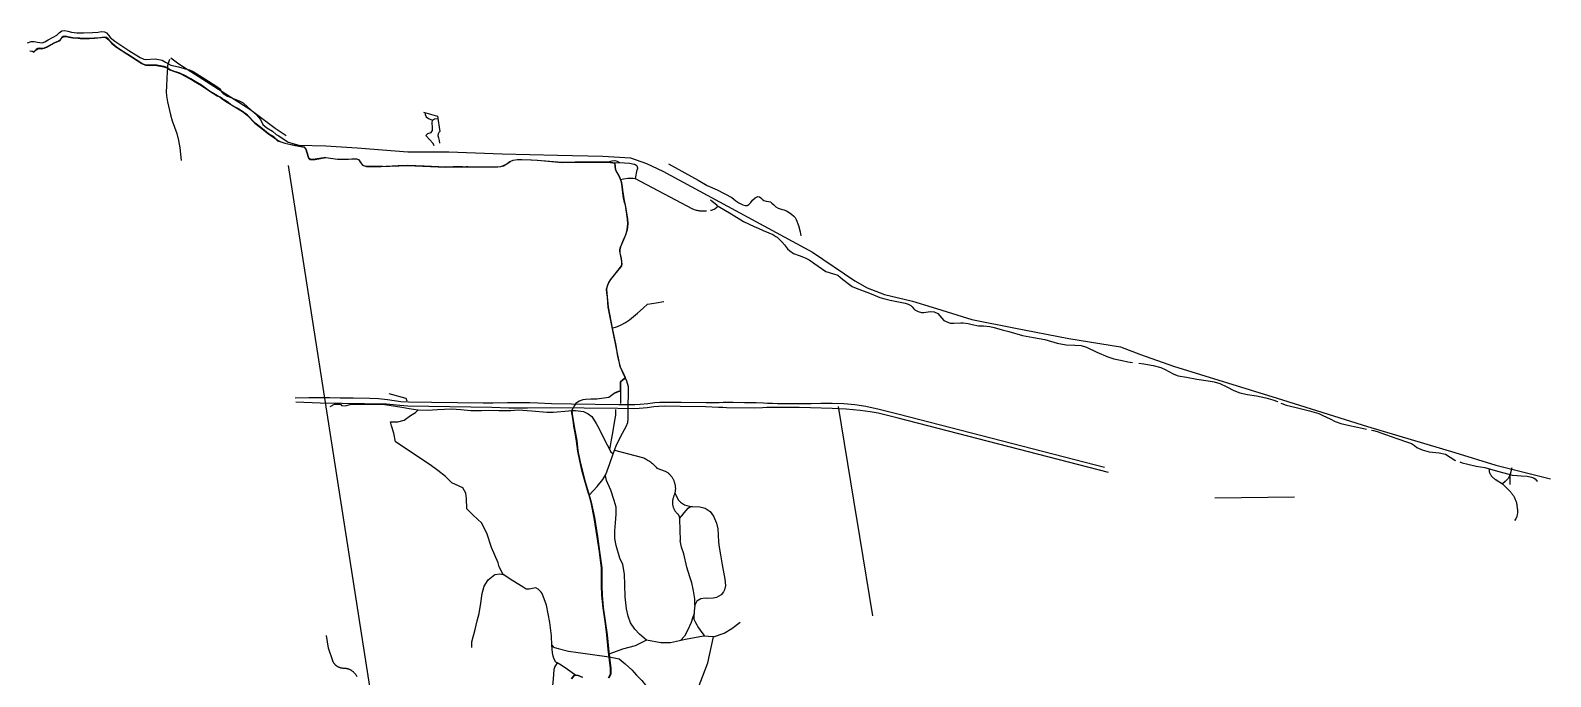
# Model space of a CAD drawing. Header units: inches. Extents: x 327545 to 344127, y 4677187 to 4689491.
# Drawn here: x 340289 to 343883, y 4687964 to 4689491 of the extents above; entities that cross this region are included whole.
import ezdxf

# ---------------------------------------------------------------- set-up
doc = ezdxf.new("R2010")
doc.units = ezdxf.units.IN
doc.header["$MEASUREMENT"] = 0
doc.layers.add('Trails', color=7, linetype='Continuous')

msp = doc.modelspace()

# ---------------------------------------------------------------- linework, layer by layer
at = {"layer": 'Trails'}
for p, q in [((340613.0739, 4689402.0197), (340612.5156, 4689394.4343)), ((340906.1565, 4689221.0641), (340918.5069, 4689218.8847)), ((340898.4853, 4689171.9693), (341094.6045, 4687915.6479)), ((341655.6129, 4689180.2391), (341670.9074, 4689177.7295)), ((341670.9074, 4689177.7295), (341681.7009, 4689179.1279)), ((341681.7009, 4689179.1279), (341705.2704, 4689177.1414)), ((342198.9217, 4688602.4713), (342235.246, 4688381.0099)), ((343786.0487, 4688439.4024), (343786.3611, 4688432.2116)), ((342235.246, 4688381.0099), (342249.3779, 4688294.8509)), ((343088.8823, 4688386.1607), (343277.7125, 4688388.6452)), ((342249.3779, 4688294.8509), (342280.0738, 4688107.7042)), ((341398.7244, 4688207.1522), (341406.9212, 4688205.3117))]:
    msp.add_line(p, q, dxfattribs=at)
for points in [[(340282.8665, 4689462.0743), (340291.3683, 4689465.1248), (340297.9081, 4689464.689), (340305.9739, 4689462.9458), (340311.6417, 4689462.2922), (340317.5276, 4689462.0743), (340323.4134, 4689464.2532), (340331.6972, 4689468.3932), (340343.0329, 4689475.1479), (340351.7526, 4689479.9416), (340357.4205, 4689485.389), (340363.7424, 4689489.7469), (340371.1541, 4689491.0542), (340377.912, 4689489.529), (340386.1957, 4689487.1321), (340398.8394, 4689485.6069), (340415.1889, 4689485.389), (340436.5524, 4689486.0427), (340449.85, 4689486.6964), (340456.6078, 4689488.2216), (340464.2376, 4689487.5679), (340469.2515, 4689485.1711), (340474.7013, 4689479.07), (340477.8935, 4689474.5241), (340489.1383, 4689465.7821), (340505.3808, 4689454.5424), (340522.0399, 4689443.719), (340548.6943, 4689426.6513), (340557.8567, 4689423.321), (340561.605, 4689422.4884), (340584.0947, 4689423.7373), (340601.1702, 4689420.8233), (340609.0832, 4689416.2441), (340621.5775, 4689409.1673), (340639.0694, 4689404.5882), (340652.8131, 4689400.8416), (340665.7238, 4689397.9276), (340674.4698, 4689393.7647), (340689.4629, 4689384.1902), (340710.2867, 4689371.2853), (340730.2775, 4689358.3805), (340736.5247, 4689353.3851), (340741.5224, 4689345.4756), (340745.2706, 4689342.1454), (340755.2661, 4689335.9011), (340782.7534, 4689324.6614), (340792.3324, 4689320.0822), (340803.5772, 4689309.6751), (340823.568, 4689291.3586), (340833.5634, 4689280.1189), (340838.9776, 4689268.4629), (340848.5565, 4689260.9697), (340861.4673, 4689252.644), (340870.2132, 4689244.7346), (340876.9708, 4689242.1063), (340898.5235, 4689227.3326), (340923.5031, 4689220.0495), (340988.0334, 4689217.9686), (341061.931, 4689213.8069), (341181.6244, 4689204.4429), (341278.4199, 4689204.4429), (341404.3582, 4689199.2408), (341535.5004, 4689196.1194), (341642.7041, 4689194.0385), (341708.0857, 4689189.6589), (341745.5549, 4689176.1332), (341784.0649, 4689158.4457), (342137.941, 4688967.0051), (342237.859, 4688899.3767), (342267.0017, 4688882.7297), (342308.6342, 4688867.1231), (342374.2053, 4688851.5166), (342421.0419, 4688836.9504), (342514.715, 4688807.8181), (342613.5921, 4688788.0498), (342743.6936, 4688763.0793), (342866.2487, 4688742.9663), (342913.0852, 4688725.2788), (342991.1461, 4688697.187), (343236.7778, 4688622.2754), (343450.1442, 4688554.6469), (343656.2249, 4688493.2611), (343753.6917, 4688463.8764), (343882.7524, 4688431.6229)], [(340287.8348, 4689442.9654), (340292.8911, 4689442.3831), (340294.3198, 4689441.6952), (340297.7678, 4689439.6742), (340303.4012, 4689445.4526), (340306.6424, 4689447.8206), (340309.8703, 4689448.6144), (340315.6068, 4689447.7669), (340322.1552, 4689448.759), (340327.943, 4689451.1734), (340346.5631, 4689461.6244), (340360.0503, 4689467.522), (340361.4631, 4689471.2447), (340364.4238, 4689474.1975), (340367.3448, 4689475.8405), (340371.3533, 4689476.6978), (340374.9622, 4689476.6629), (340380.3121, 4689475.3929), (340389.6784, 4689473.5196), (340401.6121, 4689472.5495), (340407.1816, 4689472.2428), (340414.8435, 4689471.9806), (340423.211, 4689471.9145), (340429.2171, 4689472.2413), (340440.523, 4689472.5605), (340464.4618, 4689474.7463), (340468.8672, 4689473.516), (340472.7565, 4689470.6188), (340479.1462, 4689463.5147), (340482.1228, 4689460.181), (340492.5606, 4689451.3703), (340552.9073, 4689412.4699), (340561.7378, 4689408.8319), (340570.3037, 4689408.2696), (340577.4143, 4689408.6334), (340588.1961, 4689408.435), (340605.0634, 4689405.3261), (340609.8589, 4689403.7717), (340613.2448, 4689401.6622), (340619.1933, 4689397.6564), (340643.0581, 4689389.259), (340655.5903, 4689383.1311), (340674.8082, 4689372.1933), (340693.8979, 4689360.6046), (340713.2655, 4689347.1108), (340731.2373, 4689336.419), (340737.8188, 4689333.1778), (340743.3949, 4689328.7659), (340754.7805, 4689321.8574), (340790.6906, 4689299.2002), (340802.4635, 4689290.1764), (340820.0054, 4689271.8407), (340833.0626, 4689261.5616), (340852.0888, 4689246.7741), (340865.1063, 4689238.2333), (340873.4747, 4689230.1114), (340881.3068, 4689227.6742), (340890.8077, 4689224.908), (340905.0689, 4689221.0357), (340915.4229, 4689219.2447), (340932.1836, 4689215.9129), (340936.8882, 4689215.0868), (340940.267, 4689211.081), (340946.5683, 4689190.4942), (340948.2616, 4689187.9118), (340951.0675, 4689186.211), (340953.2909, 4689185.8722), (340962.7522, 4689186.3146), (340987.8086, 4689190.4215), (340998.9635, 4689189.3169), (341015.1957, 4689186.896), (341041.3302, 4689186.8463), (341060.5854, 4689187.6891), (341064.543, 4689186.1143), (341074.1373, 4689172.2325), (341084.0645, 4689169.6713), (341118.4019, 4689169.802), (341180.8754, 4689172.0792), (341271.2758, 4689167.7623), (341288.8706, 4689169.0191), (341394.22, 4689168.5236), (341401.6455, 4689169.4265), (341407.9955, 4689171.2892), (341415.4886, 4689175.6707), (341423.2144, 4689181.2587), (341430.5169, 4689184.2432), (341440.8597, 4689185.8978), (341451.2303, 4689185.8911), (341474.1704, 4689185.0109), (341487.7965, 4689184.2502), (341546.6002, 4689178.9585), (341578.0196, 4689180.0499), (341580.5662, 4689180.0499), (341655.6418, 4689179.8845), (341670.6372, 4689177.2877), (341672.0938, 4689161.8129), (341680.5883, 4689147.3111), (341684.2078, 4689138.9609), (341686.3483, 4689131.8264), (341688.0079, 4689121.8376), (341688.7493, 4689113.4478), (341690.9467, 4689098.674), (341691.8569, 4689093.2341), (341693.5502, 4689085.2966), (341695.2965, 4689077.9412), (341700.7469, 4689045.5561), (341701.3555, 4689033.7557), (341699.6417, 4689019.7801), (341695.9587, 4689007.7786), (341693.5933, 4689001.508), (341691.0924, 4688995.8634), (341688.8566, 4688990.6908), (341684.0691, 4688979.9505), (341682.4816, 4688972.7274), (341682.3494, 4688968.3618), (341683.0505, 4688965.0545), (341685.7554, 4688953.0948), (341686.8878, 4688944.4482), (341687.1091, 4688939.2784), (341686.2254, 4688934.8492), (341684.4448, 4688931.3354), (341669.8025, 4688913.9741), (341660.8657, 4688902.4009), (341656.8573, 4688895.8101), (341653.7934, 4688889.2378), (341651.428, 4688880.6971), (341651.2851, 4688879.8081), (341651.9015, 4688870.3602), (341652.8409, 4688861.52), (341654.9205, 4688837.0884), (341664.5143, 4688787.0774), (341673.0233, 4688746.3136), (341677.0291, 4688720.2765), (341683.1013, 4688696.3052), (341692.3168, 4688676.4053), (341694.9203, 4688671.0607), (341695.3648, 4688670.1505), (341695.6294, 4688669.6066), (341683.3591, 4688660.1252), (341683.3591, 4688637.9002), (341678.7024, 4688637.2652), (341669.4949, 4688633.0319), (341656.7419, 4688623.8773), (341628.4844, 4688619.5381), (341613.9322, 4688619.5381), (341601.8143, 4688618.9031), (341595.041, 4688618.3739), (341586.8389, 4688615.0931), (341578.3722, 4688609.4839), (341575.1443, 4688604.933), (341569.3234, 4688593.8205), (341570.3706, 4688583.405), (341572.6711, 4688569.6085), (341576.1218, 4688546.0394), (341580.7228, 4688521.8954), (341583.5983, 4688497.1766), (341588.1993, 4688474.7572), (341593.3754, 4688452.9127), (341599.1266, 4688429.9184), (341608.9036, 4688398.3014), (341615.2299, 4688375.882), (341622.7064, 4688339.666), (341629.6079, 4688294.8272), (341634.7839, 4688259.1862), (341639.96, 4688220.6708), (341639.96, 4688178.7063), (341640.5351, 4688156.2869), (341643.5793, 4688126.8529), (341648.236, 4688094.5736), (341652.3766, 4688062.8171), (341655.6813, 4688029.3124), (341657.9726, 4688010.6476), (341658.9781, 4688001.8105), (341661.3467, 4687983.5384), (341661.0418, 4687970.2721), (341656.3851, 4687960.2709)], [(340613.0739, 4689402.0197), (340612.9413, 4689402.1072), (340610.0636, 4689404.2578), (340605.2614, 4689405.6866), (340587.9576, 4689408.9409), (340577.4054, 4689409.0146), (340570.7364, 4689408.6442), (340565.3754, 4689408.9409), (340561.7148, 4689409.184), (340552.7944, 4689412.9494), (340526.2434, 4689429.896), (340509.6143, 4689440.691), (340492.9964, 4689451.6451), (340482.1902, 4689460.8126), (340478.5594, 4689464.9331), (340473.1096, 4689471.0341), (340469.0536, 4689473.9889), (340464.4895, 4689475.1795), (340459.3302, 4689474.6239), (340453.5358, 4689473.7508), (340440.4786, 4689472.6792), (340419.3251, 4689472.1633), (340406.1885, 4689472.6395), (340398.7669, 4689473.1158), (340389.6388, 4689473.8698), (340381.7701, 4689475.392), (340375.0122, 4689476.9173), (340371.3256, 4689477.6156), (340366.96, 4689476.5242), (340364.0165, 4689474.4075), (340361.2786, 4689471.252), (340359.9469, 4689467.6273), (340355.6107, 4689465.8046), (340346.6126, 4689462.0434), (340335.8963, 4689455.8004), (340327.6413, 4689451.4348), (340321.9262, 4689449.0535), (340315.4998, 4689448.1552), (340309.832, 4689448.8088), (340306.6068, 4689447.9423), (340303.2731, 4689445.6404), (340298.1883, 4689440.8421)], [(340618.3588, 4689422.2141), (340616.037, 4689414.9207), (340613.7154, 4689406.9641), (340613.0748, 4689402.0315), (340613.0739, 4689402.0197)], [(340621.1189, 4689426.4383), (340640.3737, 4689411.8723), (340807.9445, 4689304.7072), (340868.3115, 4689259.9684), (340893.887, 4689242.4372)], [(340612.5156, 4689394.4343), (340612.3886, 4689392.7087), (340611.7253, 4689378.1218), (340610.7303, 4689359.2251), (340610.3986, 4689345.6327), (340611.3937, 4689336.6816), (340613.3837, 4689322.4262), (340615.7054, 4689312.149), (340618.3588, 4689301.8719), (340620.3488, 4689291.5947), (340624.6605, 4689277.3393), (340630.299, 4689262.7524), (340635.6057, 4689247.5024), (340639.2541, 4689230.5948), (340642.5709, 4689213.6872), (340645.8954, 4689183.2544)], [(340762.1745, 4689317.474), (340756.5872, 4689321.0389), (340748.8924, 4689325.8799), (340743.4777, 4689329.0123), (340738.0628, 4689333.5685), (340731.843, 4689336.4922), (340713.0231, 4689347.7493), (340693.8838, 4689361.3158), (340678.6437, 4689370.5631), (340668.7615, 4689376.3178), (340655.7003, 4689383.687), (340642.8852, 4689389.8115), (340625.4624, 4689395.6059), (340619.4299, 4689397.8284), (340613.0739, 4689402.0197)], [(340880.8289, 4689227.9693), (340874.0713, 4689230.5976), (340865.3253, 4689238.5071), (340852.4146, 4689246.8328), (340842.8357, 4689254.3259), (340833.8199, 4689261.5231), (340820.4252, 4689272.0594), (340802.4708, 4689290.8538), (340790.7862, 4689299.3968), (340780.2415, 4689305.9463), (340776.8224, 4689308.1278)], [(341218.7739, 4689297.745), (341251.5519, 4689288.7156), (341256.9956, 4689251.7878), (341254.9107, 4689249.8199), (341253.0575, 4689246.8101), (341252.5943, 4689242.99), (341254.2158, 4689236.9704), (341255.374, 4689231.0666), (341256.0689, 4689224.6997)], [(341221.8989, 4689296.8841), (341222.8277, 4689292.5358), (341224.7967, 4689286.5162), (341230.5879, 4689282.8118), (341240.2012, 4689279.1075)], [(341243.4453, 4689218.1088), (341241.1277, 4689223.5421), (341224.1018, 4689242.6427), (341228.9664, 4689247.6204), (341236.9581, 4689250.0514), (341239.6221, 4689254.6818), (341239.9695, 4689261.7433), (341238.8112, 4689272.6249), (341240.2012, 4689279.1075)], [(341240.2012, 4689279.1075), (341244.4866, 4689282.0015), (341252.3626, 4689283.0433)], [(340987.7691, 4689190.6342), (340962.7806, 4689186.4714), (340953.3032, 4689185.9825), (340951.1018, 4689186.4196), (340948.3692, 4689188.163), (340946.7562, 4689190.6003), (340943.4826, 4689200.7979), (340940.4016, 4689211.188), (340936.9355, 4689215.2285), (340932.2706, 4689216.0276), (340918.5069, 4689218.8847)], [(340987.7691, 4689190.6342), (340999.0549, 4689189.5061), (341015.2449, 4689187.0787), (341040.3394, 4689187.0787), (341041.4948, 4689187.1249)], [(341049.2865, 4689187.4365), (341060.5769, 4689187.8879), (341064.6244, 4689186.2696), (341069.4814, 4689178.9874), (341074.3384, 4689172.5144), (341084.0524, 4689170.087), (341118.2185, 4689170.0746), (341122.6719, 4689170.2339)], [(341129.8236, 4689170.4898), (341158.5993, 4689171.5193), (341180.6127, 4689172.3659), (341220.0485, 4689170.8961), (341271.498, 4689168.5226), (341288.6528, 4689169.6883), (341311.1108, 4689169.6883)], [(341319.7891, 4689169.6883), (341323.181, 4689169.6883), (341393.9837, 4689168.8152), (341401.6066, 4689169.6626), (341405.4224, 4689170.7141), (341408.0365, 4689171.6102), (341410.4522, 4689173.0187)], [(341418.1927, 4689177.9702), (341422.9908, 4689181.4562), (341430.505, 4689184.4725), (341440.8238, 4689186.0071), (341447.1208, 4689186.06), (341450.7721, 4689186.1658), (341472.6127, 4689185.4605), (341487.1837, 4689184.6513), (341546.0243, 4689179.3316), (341577.4549, 4689180.3979), (341616.0546, 4689180.2007), (341655.6129, 4689180.2391)], [(341696.3327, 4688669.3935), (341695.9997, 4688670.1908), (341692.7057, 4688677.2155), (341683.5823, 4688696.9423), (341665.2512, 4688785.6737), (341655.1769, 4688837.1575), (341653.2128, 4688860.489), (341652.1412, 4688870.9665), (341651.5095, 4688879.7982), (341653.9272, 4688888.9053), (341656.745, 4688895.1363), (341660.7931, 4688901.9625), (341669.8419, 4688913.7101), (341684.6057, 4688931.2123), (341686.4313, 4688934.7842), (341687.3441, 4688939.2292), (341687.0266, 4688944.5473), (341685.9136, 4688953.2076), (341683.2563, 4688965.2642), (341682.661, 4688968.5186), (341682.9711, 4688972.7104), (341684.566, 4688979.9089), (341686.471, 4688984.354), (341691.3129, 4688995.9824), (341693.9731, 4689001.3588), (341696.6482, 4689007.9902), (341700.0916, 4689019.8135), (341701.7452, 4689033.8034), (341701.0176, 4689045.6766), (341695.6598, 4689077.9227), (341693.94, 4689084.6696), (341691.6911, 4689095.4514), (341689.1775, 4689113.41), (341688.3507, 4689122.0751), (341686.6751, 4689132.032), (341684.5918, 4689139.1071), (341682.4896, 4689143.9716), (341680.9071, 4689147.6424), (341674.3654, 4689158.8902)], [(341655.6129, 4689180.2391), (341664.8863, 4689183.1267), (341670.6807, 4689183.6823), (341676.1576, 4689182.4123), (341681.7009, 4689179.1279)], [(341674.3654, 4689158.8902), (341672.5593, 4689161.9957), (341670.9074, 4689177.7295)], [(341705.2704, 4689177.1414), (341716.1839, 4689174.9604), (341716.4997, 4689174.911), (341716.8137, 4689174.8507), (341717.1254, 4689174.7796), (341717.4344, 4689174.6979), (341717.7405, 4689174.6055), (341718.0432, 4689174.5027), (341718.3422, 4689174.3895), (341718.6371, 4689174.2661), (341718.9276, 4689174.1325), (341719.2133, 4689173.9891), (341719.4939, 4689173.8359), (341719.769, 4689173.6732), (341720.0384, 4689173.501), (341720.3017, 4689173.3197), (341720.5586, 4689173.1295), (341720.8088, 4689172.9304), (341721.052, 4689172.7229), (341721.2879, 4689172.5072), (341721.5162, 4689172.2834), (341721.7367, 4689172.052), (341721.9491, 4689171.813), (341722.1532, 4689171.5669), (341722.3486, 4689171.3139), (341722.5352, 4689171.0544), (341722.7128, 4689170.7885), (341722.8811, 4689170.5167), (341723.04, 4689170.2393), (341723.1892, 4689169.9566), (341723.3285, 4689169.6689), (341723.4579, 4689169.3765), (341723.5772, 4689169.0799), (341723.6861, 4689168.7793), (341723.7847, 4689168.4752), (341723.8727, 4689168.1679), (341723.95, 4689167.8577), (341724.0167, 4689167.545), (341724.0725, 4689167.2303), (341724.1175, 4689166.9138), (341724.1515, 4689166.5959), (341724.1746, 4689166.277), (341724.1867, 4689165.9576), (341724.1878, 4689165.6379), (341724.1778, 4689165.3183), (341724.1569, 4689164.9993), (341724.125, 4689164.6812), (341724.0822, 4689164.3644), (341724.0284, 4689164.0493), (341723.9639, 4689163.7362), (341723.8886, 4689163.4255), (341723.8027, 4689163.1176), (341723.7062, 4689162.8128), (341723.5992, 4689162.5115), (341723.482, 4689162.2141), (341723.3546, 4689161.9209), (341723.2171, 4689161.6323), (341718.6091, 4689141.0342)], [(341797.6259, 4689175.9621), (341868.1792, 4689137.0616), (341889.2199, 4689124.9099), (341912.4924, 4689114.4161), (341947.6018, 4689096.1021), (341956.4962, 4689088.2151), (341963.7573, 4689083.3566), (341973.4542, 4689078.8784), (341979.0048, 4689077.5415), (341983.5524, 4689077.5415), (341987.5648, 4689079.5467), (341992.1792, 4689084.5597), (341996.1917, 4689089.5726), (341996.3114, 4689089.6883)], [(341684.5918, 4689139.1071), (341690.962, 4689140.5156), (341701.6505, 4689141.7687), (341711.5029, 4689141.9302)], [(341711.5029, 4689141.9302), (341714.5622, 4689141.9803), (341718.6091, 4689141.0342)], [(341718.6091, 4689141.0342), (341854.6647, 4689069.3045), (341856.6606, 4689068.5238), (341858.6823, 4689067.8126), (341860.7275, 4689067.1719), (341862.7936, 4689066.6024), (341864.8782, 4689066.1047), (341866.9788, 4689065.6796), (341869.0929, 4689065.3274), (341871.2179, 4689065.0487), (341873.3512, 4689064.8437), (341875.4904, 4689064.7127), (341877.6328, 4689064.6558), (341879.7759, 4689064.6732), (341881.9245, 4689064.6551), (341884.0624, 4689064.7609), (341886.2822, 4689064.8251), (341887.4319, 4689064.8969)], [(341897.1103, 4689090.6419), (341901.046, 4689087.3015), (341911.8278, 4689078.8348), (341912.2978, 4689076.8548), (341914.84, 4689075.411)], [(341996.3114, 4689089.6883), (342002.2773, 4689095.4545), (342008.5254, 4689098.3394), (342012.471, 4689097.671), (342015.6142, 4689095.2648), (342019.0917, 4689091.856), (342023.171, 4689089.3161), (342028.3205, 4689087.5783), (342034.4061, 4689086.9099), (342038.4186, 4689085.64), (342042.1636, 4689082.8327), (342046.3099, 4689078.6218), (342051.7936, 4689074.2104), (342056.8093, 4689071.1358), (342063.6974, 4689068.8633), (342070.3848, 4689067.2591), (342076.6712, 4689064.6524), (342083.0911, 4689060.7089), (342088.3074, 4689056.498), (342094.3262, 4689052.2871), (342097.2018, 4689048.8783), (342099.3758, 4689044.5474), (342104.592, 4689029.7759), (342109.0726, 4689015.0712), (342110.7959, 4689005.3512)], [(341896.7994, 4689066.0488), (341899.0153, 4689066.4126), (341901.3966, 4689066.7764), (341903.0502, 4689067.5371), (341905.3323, 4689068.9592), (341907.6143, 4689070.5136), (341908.7057, 4689071.2412), (341910.9547, 4689072.8287), (341912.8729, 4689074.0194), (341914.84, 4689075.411)], [(341914.84, 4689075.411), (341946.1705, 4689057.6177), (341975.3125, 4689039.8168), (342000.4485, 4689027.9657), (342009.721, 4689023.6325), (342021.2815, 4689018.4567), (342035.2505, 4689013.0402), (342043.9209, 4689009.0681), (342051.387, 4689004.1331), (342054.6041, 4689002.1125), (342065.6589, 4688991.0628), (342071.8004, 4688984.1056), (342079.1702, 4688975.1022), (342084.4929, 4688970.1912), (342093.5004, 4688964.0525), (342106.6023, 4688959.1415), (342120.9325, 4688953.8213), (342129.9401, 4688948.5011), (342151.6401, 4688933.7682), (342169.2458, 4688921.4908), (342187.6704, 4688915.7613), (342197.9062, 4688912.4873), (342209.3704, 4688903.0746), (342225.3383, 4688890.3879), (342231.4798, 4688885.8862), (342241.3063, 4688881.7937), (342266.6912, 4688872.381), (342281.0214, 4688866.6516), (342297.0191, 4688859.8912), (342308.8629, 4688856.4204), (342321.927, 4688853.7793), (342357.1762, 4688846.5984), (342364.546, 4688844.1429), (342370.2781, 4688841.2782), (342373.8148, 4688837.4257), (342377.4997, 4688832.9239), (342380.1046, 4688830.6378), (342387.4744, 4688826.9545), (342395.663, 4688824.0898), (342400.9857, 4688824.0898), (342405.8989, 4688824.9083), (342416.9536, 4688826.5453), (342425.5518, 4688825.7268), (342434.1499, 4688822.0436), (342439.0631, 4688816.3141), (342443.9763, 4688810.9939), (342448.8895, 4688805.6737), (342453.8028, 4688803.2182), (342463.6292, 4688799.1257), (342472.2273, 4688799.1257), (342488.6047, 4688799.9442), (342493.9273, 4688799.9442), (342505.7901, 4688798.5099), (342515.2071, 4688796.0544), (342530.3562, 4688793.1897), (342542.2298, 4688793.1897), (342556.9694, 4688791.1434), (342567.6147, 4688788.6879), (342586.4487, 4688783.777), (342602.4167, 4688779.2752), (342634.3526, 4688770.2718), (342660.5563, 4688765.3608), (342687.579, 4688760.4499), (342716.6489, 4688751.8557), (342737.53, 4688747.7632), (342758.4112, 4688746.9447), (342773.1508, 4688746.1262), (342785.4339, 4688742.443), (342810, 4688730.5748), (342835.7943, 4688719.9343), (342850.1245, 4688715.0234), (342870.1337, 4688710.6649), (342883.6981, 4688707.6569), (342894.1764, 4688706.2908)], [(341664.9286, 4688787.3222), (341676.9801, 4688791.1288), (341686.1138, 4688795.0442), (341695.996, 4688800.5211), (341705.521, 4688807.3474), (341715.3452, 4688814.9549), (341724.7695, 4688823.0636), (341737.8664, 4688834.9699), (341748.4233, 4688843.7012), (341768.5449, 4688847.6302), (341786.3646, 4688850.2893)], [(342909.4014, 4688704.3058), (342921.3661, 4688702.7459), (342943.0661, 4688699.0627), (342961.0812, 4688694.1518), (342972.077, 4688689.8109), (342980.2657, 4688684.8999), (342992.1393, 4688678.7612), (343002.7846, 4688675.078), (343022.028, 4688671.3947), (343046.5941, 4688666.4838), (343073.6167, 4688663.2098), (343087.1281, 4688660.7543), (343100.6394, 4688656.6618), (343117.4262, 4688648.8861), (343133.8036, 4688640.2919), (343148.5433, 4688634.5625), (343166.5584, 4688630.47), (343187.8489, 4688627.196), (343209.549, 4688622.6943), (343226.3358, 4688618.1925), (343236.9937, 4688614.0088), (343238.1224, 4688613.5406)], [(341696.3327, 4688669.3935), (341689.8879, 4688664.3964), (341684.0323, 4688659.6941), (341684.0323, 4688654.8026), (341684.0323, 4688643.1055), (341684.0777, 4688638.8378)], [(341702.6673, 4688587.9052), (341702.8449, 4688648.8113), (341699.2332, 4688662.4484), (341696.3327, 4688669.3935)], [(342828.5011, 4688457.9888), (342342.7236, 4688583.578), (342314.5983, 4688590.3778), (342295.76, 4688594.9287), (342264.3301, 4688602.1501), (342238.4538, 4688606.1188), (342212.2599, 4688608.8176), (342184.3265, 4688609.6411), (342157.4712, 4688609.4757), (342135.1801, 4688608.7481), (342108.3277, 4688608.4542), (342077.8013, 4688608.7386), (342055.2984, 4688608.8974), (342043.3496, 4688609.2773), (342032.0783, 4688609.5683), (342022.4475, 4688609.9387), (342005.0114, 4688610.759), (341977.4252, 4688611.2617), (341950.3583, 4688611.4998), (341939.9602, 4688611.6188), (341932.8164, 4688611.5792), (341927.1808, 4688611.6188), (341917.8145, 4688611.2617), (341886.9376, 4688610.8648), (341827.4459, 4688611.4998), (341790.7349, 4688611.8967), (341777.2411, 4688611.4204), (341765.1761, 4688610.5473), (341749.0629, 4688608.5629), (341730.7669, 4688607.0151), (341718.186, 4688606.142), (341679.9668, 4688606.3801), (341568.3257, 4688607.7692), (341520.8593, 4688608.2454), (341488.8314, 4688609.9917), (341470.1783, 4688610.6663), (341435.6898, 4688611.0235), (341417.2351, 4688611.2617), (341382.2703, 4688610.4679), (341359.2912, 4688610.1504), (341238.0853, 4688611.5792), (341183.3165, 4688612.3729), (341164.8617, 4688613.5635), (341133.7467, 4688617.7307), (341112.5932, 4688620.3104), (341091.5985, 4688621.3026), (341052.1027, 4688621.8516), (341021.7748, 4688622.2816), (340996.8047, 4688622.6785), (340967.8327, 4688622.6454), (340947.8897, 4688623.0753), (340915.0102, 4688622.0997)], [(341136.7343, 4688632.6057), (341176.4261, 4688622.0667), (341179.4793, 4688615.9651)], [(341684.0777, 4688638.8378), (341678.395, 4688637.8029), (341673.4208, 4688635.716), (341669.0221, 4688633.7978)], [(341684.0777, 4688638.8378), (341684.245, 4688623.1142), (341684.4578, 4688609.503)], [(342837.6771, 4688446.338), (342340.6069, 4688574.8468), (342312.4817, 4688581.6466), (342293.6433, 4688586.1974), (342274.6726, 4688589.7693), (342250.4522, 4688593.029), (342217.8753, 4688595.8732), (342184.8916, 4688597.1432), (342133.2978, 4688598.9292), (342106.211, 4688599.7229), (342075.6846, 4688600.0074), (342053.1818, 4688600.1661), (342041.2755, 4688600.0471), (342030.0439, 4688599.6502), (342020.0426, 4688599.0946), (342001.3895, 4688598.3802), (341935.1509, 4688599.2533), (341925.8243, 4688599.5311), (341916.0215, 4688599.9677), (341884.9064, 4688601.5552), (341825.2701, 4688602.3084), (341788.5141, 4688602.6695), (341775.232, 4688602.1404), (341763.1141, 4688601.2408), (341746.9745, 4688599.2828), (341728.7182, 4688597.4837), (341715.9652, 4688596.8487), (341677.8651, 4688597.1662), (341518.7867, 4688598.8807), (341464.6749, 4688598.0076), (341420.3122, 4688598.5791), (341380.2012, 4688600.1666), (341181.2342, 4688602.9182), (341162.7133, 4688604.2941), (341131.4924, 4688607.8924), (340974.1179, 4688610.2207), (340916.6576, 4688612.8387)], [(340997.5701, 4688602.1015), (341008.2358, 4688607.9386), (341022.2404, 4688607.5329), (341024.676, 4688604.49), (341033.4035, 4688604.0843), (341045.5815, 4688607.3301), (341091.6548, 4688607.7358), (341126.7903, 4688606.9146), (341167.564, 4688600.6357), (341184.5781, 4688597.2884), (341205.446, 4688594.4807), (341205.9183, 4688594.4638)], [(341406.9212, 4688205.3117), (341397.1854, 4688223.4512), (341395.0687, 4688232.8704), (341379.2639, 4688268.6641), (341368.8924, 4688300.9162), (341356.1021, 4688326.8799), (341336.2583, 4688345.2949), (341320.7008, 4688360.2174), (341319.9071, 4688385.1412), (341318.757, 4688397.2521), (341311.2731, 4688410.343), (341285.9205, 4688421.8617), (341270.9395, 4688436.8359), (341252.3987, 4688450.8899), (341233.9387, 4688464.126), (341152.4738, 4688519.0755), (341148.0594, 4688539.5312), (341143.2437, 4688556.377), (341140.4346, 4688566.0032), (341157.6907, 4688566.0032), (341172.9403, 4688570.0141), (341188.1899, 4688580.8436), (341199.8277, 4688588.4644), (341205.9183, 4688594.4639)], [(341205.9183, 4688594.4638), (341227.9191, 4688593.6786), (341251.9973, 4688595.2829), (341284.503, 4688596.8873), (341306.9761, 4688595.2829), (341330.6531, 4688592.8763), (341355.9353, 4688592.8763), (341372.7901, 4688593.6786), (341396.8684, 4688592.4753), (341424.9597, 4688592.4753), (341442.6171, 4688594.0796), (341474.7216, 4688591.6731), (341510.0364, 4688588.8654), (341526.0886, 4688588.8654), (341561.4035, 4688592.0742), (341570.431, 4688592.5143)], [(341655.6813, 4687960.8874), (341660.4024, 4687970.7972), (341660.4802, 4687983.2619), (341658.0419, 4688002.8862), (341655.0298, 4688028.3999), (341651.749, 4688062.3195), (341647.6554, 4688094.4342), (341642.9343, 4688126.5231), (341639.9168, 4688156.0259), (341639.3612, 4688178.1319), (341639.3215, 4688220.2007), (341634.3208, 4688258.8564), (341629.1614, 4688294.4958), (341622.1367, 4688339.3825), (341614.8342, 4688375.6173), (341610.0099, 4688392.4551), (341608.762, 4688396.8104), (341598.8401, 4688428.9574), (341593.0854, 4688452.0555), (341587.7673, 4688473.9631), (341583.0842, 4688496.7834), (341580.2663, 4688520.715), (341576.0198, 4688544.3292), (341574.8688, 4688550.6792), (341572.2495, 4688569.372), (341569.9079, 4688583.3024), (341568.3579, 4688592.4017)], [(341570.431, 4688592.5143), (341577.8569, 4688592.8763), (341596.7183, 4688590.4698), (341607.9548, 4688584.8545), (341616.3822, 4688578.4371), (341626.4148, 4688561.9923), (341633.237, 4688551.1628), (341642.467, 4688531.5093), (341652.901, 4688511.4548), (341658.0829, 4688501.3553)], [(341672.7545, 4688594.8285), (341672.5417, 4688581.6428), (341669.5627, 4688564.2035), (341665.0942, 4688540.384), (341661.9024, 4688523.7955), (341659.7745, 4688509.121), (341658.0829, 4688501.3553)], [(341666.5453, 4688490.1969), (341674.2373, 4688509.3077), (341685.0725, 4688532.1699), (341697.9143, 4688554.631), (341701.5261, 4688564.6583), (341702.7299, 4688573.0813), (341702.6673, 4688587.9052)], [(343245.4204, 4688610.5134), (343247.6264, 4688609.5983), (343257.4528, 4688605.0966), (343281.2, 4688599.7764), (343313.071, 4688591.6621), (343334.9117, 4688585.4574), (343344.6623, 4688580.951), (343361.8586, 4688573.1753), (343373.3228, 4688566.6273), (343386.8341, 4688561.7164), (343407.7153, 4688557.2147), (343437.1946, 4688551.0759), (343447.515, 4688548.9417)], [(343459.6046, 4688546.3681), (343464.2138, 4688545.3828), (343472.8351, 4688543.1514), (343492.4682, 4688536.343), (343519.4854, 4688526.6768), (343544.6473, 4688518.1572), (343554.2597, 4688514.4635), (343560.8107, 4688509.9618), (343566.9522, 4688505.0508), (343578.8258, 4688499.7306), (343596.0221, 4688494.8197), (343619.3599, 4688492.3642), (343634.0995, 4688489.9087), (343656.2089, 4688475.585), (343658.1585, 4688474.8426)], [(341610.1, 4688392.481), (341628.758, 4688412.9506), (341642.864, 4688429.5527), (341649.9274, 4688441.7532), (341659.389, 4688467.5941), (341666.5453, 4688490.1969)], [(341658.0829, 4688501.3553), (341660.9271, 4688495.8122), (341666.5453, 4688490.1969)], [(341670.1979, 4688499.2718), (341736.5151, 4688481.8879), (341739.3076, 4688480.6201), (341742.0557, 4688479.2588), (341744.7563, 4688477.8054), (341747.4062, 4688476.2617), (341750.0025, 4688474.6293), (341752.5422, 4688472.9101), (341755.0223, 4688471.1062), (341757.4401, 4688469.2195), (341759.7928, 4688467.2523), (341762.0778, 4688465.2067), (341764.2923, 4688463.0851), (341766.4339, 4688460.8899), (341768.5001, 4688458.6236), (341770.4887, 4688456.2888), (341789.9817, 4688449.6108), (341791.3671, 4688448.806), (341792.7241, 4688447.9541), (341794.0511, 4688447.0563), (341795.3466, 4688446.1135), (341796.609, 4688445.1269), (341797.8368, 4688444.0977), (341799.0287, 4688443.0269), (341800.1832, 4688441.9159), (341801.2989, 4688440.7661), (341802.3746, 4688439.5786), (341803.4089, 4688438.3551), (341804.4008, 4688437.0967), (341805.3489, 4688435.8052), (341806.2522, 4688434.4819), (341807.1096, 4688433.1284), (341807.9202, 4688431.7464), (341808.6829, 4688430.3374), (341809.3969, 4688428.903), (341810.0613, 4688427.4451), (341810.6754, 4688425.9653), (341811.2384, 4688424.4652), (341811.7497, 4688422.9468), (341812.2087, 4688421.4117), (341812.6148, 4688419.8618), (341812.9675, 4688418.2989), (341813.2665, 4688416.7249), (341813.5113, 4688415.1415), (341813.7018, 4688413.5506), (341813.8377, 4688411.9542), (341813.9187, 4688410.3541), (341813.9449, 4688408.7521), (341813.9162, 4688407.1501), (341813.8326, 4688405.5501), (341813.6942, 4688403.9539), (341813.5012, 4688402.3633), (341813.2538, 4688400.7803), (341812.9524, 4688399.2067), (341812.5971, 4688397.6444), (341812.1886, 4688396.0952), (341811.7272, 4688394.5608), (341811.2135, 4688393.0432), (341810.6481, 4688391.5441), (341810.0317, 4688390.0652), (341809.5592, 4688388.9318), (341809.1257, 4688387.7829), (341808.7317, 4688386.6199), (341808.3776, 4688385.4441), (341808.0639, 4688384.2569), (341807.7909, 4688383.0597), (341807.559, 4688381.8539), (341807.3684, 4688380.6408), (341807.2193, 4688379.422), (341807.1119, 4688378.1987), (341807.0464, 4688376.9725), (341807.0228, 4688375.7448), (341807.0411, 4688374.517), (341807.1014, 4688373.2905), (341807.2035, 4688372.0669), (341807.3474, 4688370.8474), (341807.5328, 4688369.6335), (341807.7595, 4688368.4267), (341808.0274, 4688367.2283), (341808.336, 4688366.0398), (341808.685, 4688364.8625), (341809.0741, 4688363.6978), (341809.5027, 4688362.5471), (341809.9703, 4688361.4117), (341810.4764, 4688360.2929), (341811.0205, 4688359.192), (341811.6018, 4688358.1104), (341812.2198, 4688357.0493), (341812.8736, 4688356.0099), (341813.5625, 4688354.9934), (341814.2858, 4688354.0011), (341815.0425, 4688353.034), (341815.8318, 4688352.0933), (341816.6528, 4688351.1802), (341817.5045, 4688350.2956), (341818.3859, 4688349.4406), (341818.814, 4688349.0254), (341819.2279, 4688348.596), (341819.627, 4688348.1529), (341820.0109, 4688347.6965), (341820.3792, 4688347.2274), (341820.7314, 4688346.7461), (341821.0671, 4688346.2531), (341821.386, 4688345.7492), (341821.6877, 4688345.2347), (341821.9718, 4688344.7103), (341822.238, 4688344.1766), (341822.486, 4688343.6342), (341822.7155, 4688343.0838), (341822.9263, 4688342.5259), (341823.1182, 4688341.9612), (341823.2908, 4688341.3903), (341823.444, 4688340.8139), (341823.5777, 4688340.2327), (341823.6916, 4688339.6473), (341823.7857, 4688339.0583), (341823.8598, 4688338.4666), (341823.9139, 4688337.8726), (341823.9478, 4688337.2772), (341823.9617, 4688336.681), (341823.9553, 4688336.0846), (341825.0692, 4688285.443)], [(341745.6362, 4688050.1869), (341729.523, 4688064.3553), (341718.2782, 4688076.2616), (341708.0256, 4688091.1445), (341702.7339, 4688106.358), (341698.7652, 4688123.8867), (341695.4579, 4688152.3295), (341694.7964, 4688181.103), (341693.4735, 4688205.9077), (341689.5047, 4688229.0588), (341682.8901, 4688243.6109), (341673.9604, 4688273.7073), (341670.6531, 4688290.2438), (341670.9839, 4688308.1032), (341672.6375, 4688327.6163), (341674.2911, 4688347.4601), (341673.6297, 4688364.658), (341668.9995, 4688379.8716), (341661.062, 4688404.6763), (341651.3881, 4688427.4553), (341648.5268, 4688439.334)], [(343667.9689, 4688471.107), (343673.4052, 4688469.037), (343686.9165, 4688465.7631), (343706.9788, 4688460.8521), (343727.4505, 4688458.3966), (343757.3392, 4688449.8024), (343783.9525, 4688442.4359), (343791.7063, 4688440.2412), (343803.5702, 4688439.2782)], [(343737.8855, 4688455.3961), (343737.8366, 4688447.6845), (343738.2295, 4688446.5962), (343738.6596, 4688445.5222)], [(343738.6596, 4688445.5222), (343739.1264, 4688444.4635), (343739.6293, 4688443.4215), (343740.1677, 4688442.3975), (343740.741, 4688441.3925), (343741.3485, 4688440.4078), (343741.9895, 4688439.4446), (343742.6632, 4688438.504), (343743.3689, 4688437.5872), (343744.1056, 4688436.6951), (343744.8726, 4688435.8289), (343745.6689, 4688434.9895), (343746.4936, 4688434.178), (343747.3457, 4688433.3954), (343748.2242, 4688432.6425), (343749.1281, 4688431.9202), (343750.0562, 4688431.2295), (343751.0076, 4688430.571), (343751.981, 4688429.9457), (343752.9753, 4688429.3541), (343753.9894, 4688428.7971), (343769.1114, 4688419.1818)], [(343791.2394, 4688457.5731), (343787.4294, 4688442.6506), (343783.3299, 4688433.0063)], [(343803.5702, 4688439.2782), (343813.3626, 4688438.6541), (343827.7505, 4688437.4658), (343837.7043, 4688435.5849), (343842.1913, 4688433.6976), (343846.171, 4688431.1399), (343849.2401, 4688427.4357), (343851.7801, 4688425.954)], [(343783.3299, 4688433.0063), (343775.6612, 4688424.6353), (343769.1114, 4688419.1818)], [(343769.1114, 4688419.1818), (343786.9827, 4688401.6681), (343788.3758, 4688400.1569), (343789.7166, 4688398.5992), (343791.0037, 4688396.9967), (343792.2355, 4688395.3514), (343793.4105, 4688393.6651), (343794.5275, 4688391.9398), (343795.5851, 4688390.1774), (343796.5821, 4688388.3801), (343797.5174, 4688386.5499), (343798.3898, 4688384.6889), (343799.1984, 4688382.7993), (343799.9422, 4688380.8833), (343800.6203, 4688378.943), (343801.232, 4688376.9809), (343801.7766, 4688374.999), (343802.2534, 4688372.9997), (343802.6619, 4688370.9854), (343803.0015, 4688368.9583), (343803.272, 4688366.9209), (343803.473, 4688364.8754), (343803.7987, 4688362.8376), (343804.0101, 4688360.832), (343804.1755, 4688358.7153), (343804.3739, 4688356.6648), (343804.5062, 4688354.9119), (343804.7818, 4688352.6784), (343804.5702, 4688350.5617), (343804.041, 4688346.7517), (343802.771, 4688342.2008), (343800.5485, 4688336.8033), (343797.2931, 4688332.9869)], [(343786.3611, 4688432.2116), (343786.5123, 4688427.5028), (343786.5123, 4688417.9778)], [(341812.5971, 4688397.6444), (341817.0044, 4688388.6905), (341820.8144, 4688381.5467), (341825.8944, 4688375.9905), (341835.4194, 4688370.1167), (341846.3732, 4688366.4655), (341849.6636, 4688366.2124)], [(341823.9139, 4688337.8726), (341829.2193, 4688344.1721), (341834.8285, 4688350.9454), (341839.591, 4688356.3429), (341844.3535, 4688361.6346), (341849.6636, 4688366.2124)], [(341849.6636, 4688366.2124), (341854.6282, 4688365.8305), (341872.0907, 4688365.3542), (341883.997, 4688361.703), (341896.2208, 4688353.9242), (341904.3171, 4688342.8117), (341910.8258, 4688326.7779), (341914.3183, 4688313.4429), (341914.7946, 4688298.9966), (341916.0646, 4688281.3753), (341917.3346, 4688269.9453), (341920.8271, 4688251.689), (341924.6371, 4688227.7177), (341931.1459, 4688194.5389), (341932.4159, 4688179.6163), (341930.0346, 4688168.9801), (341927.4946, 4688164.2176), (341921.9383, 4688157.2325), (341911.1433, 4688150.8825), (341902.8883, 4688149.1363), (341889.077, 4688148.1838), (341884.4733, 4688148.9775), (341874.3132, 4688147.5488), (341864.947, 4688142.1513), (341860.0257, 4688132.4675)], [(341860.0257, 4688132.4675), (341859.867, 4688148.025), (341856.5332, 4688166.5988), (341852.8819, 4688185.1726), (341847.9607, 4688199.7776), (341841.1344, 4688222.1614), (341833.8319, 4688254.229), (341828.4344, 4688269.469), (341825.0692, 4688285.443)], [(341336.1928, 4688057.6914), (341337.7779, 4688063.6328), (341340.7563, 4688075.4238), (341345.7834, 4688095.3998), (341350.4542, 4688113.1628), (341353.9114, 4688137.3519), (341357.3685, 4688160.3891), (341361.9781, 4688177.667), (341371.1972, 4688192.6413), (341387.3306, 4688205.3117), (341398.7244, 4688207.1522)], [(341521.9433, 4688038.0434), (341521.0075, 4688060.1772), (341517.3131, 4688092.1508), (341509.4836, 4688132.7445), (341499.1122, 4688160.3891), (341496.3713, 4688163.7815), (341492.9978, 4688167.155), (341489.3466, 4688170.2109), (341483.9491, 4688173.5844), (341475.8879, 4688171.9273), (341468.709, 4688170.4094), (341461.6446, 4688170.2109), (341454.5273, 4688175.0396), (341429.9689, 4688190.3375), (341406.9212, 4688205.3117)], [(341860.0257, 4688132.4675), (341858.597, 4688118.18), (341858.2864, 4688113.3658)], [(341715.7867, 4687626.5661), (341724.3857, 4687641.7796), (341729.6774, 4687658.3161), (341731.0003, 4687688.0818), (341736.9534, 4687718.509), (341748.1982, 4687745.6288), (341770.0264, 4687788.6237), (341795.1619, 4687829.6342), (341830.3515, 4687880.9634), (341870.0391, 4687942.8761), (341877.9766, 4687963.5136), (341890.6767, 4687996.8512), (341904.1704, 4688057.97), (341929.2411, 4688066.8417), (341947.4974, 4688077.9542), (341967.3395, 4688092.6483)], [(341858.2864, 4688113.3658), (341854.4695, 4688101.8287), (341851.1357, 4688091.5099), (341842.8807, 4688073.0949), (341835.2607, 4688059.2836), (341826.3295, 4688049.0824)], [(341858.2864, 4688113.3658), (341857.962, 4688108.3374), (341857.8032, 4688099.7649), (341861.6132, 4688091.8274), (341868.757, 4688079.4449), (341876.6945, 4688068.1736), (341881.9333, 4688061.3474), (341883.0824, 4688059.3759)], [(341061.5368, 4687963.5496), (341061.0134, 4687964.6107), (341060.454, 4687965.6534), (341059.8592, 4687966.6763), (341059.2298, 4687967.6782), (341058.5665, 4687968.6581), (341057.8701, 4687969.6147), (341057.1413, 4687970.5469), (341056.3811, 4687971.4536), (341055.5903, 4687972.3338), (341054.7699, 4687973.1864), (341053.9208, 4687974.0105), (341053.044, 4687974.805), (341052.1405, 4687975.5691), (341051.2114, 4687976.3018), (341050.2578, 4687977.0023), (341049.2808, 4687977.6698), (341048.2816, 4687978.3035), (341047.2612, 4687978.9026), (341046.2209, 4687979.4665), (341045.162, 4687979.9944), (341044.0856, 4687980.4858), (341042.9931, 4687980.9401), (341041.8856, 4687981.3568), (341040.7646, 4687981.7354), (341039.6312, 4687982.0754), (341038.4869, 4687982.3764), (341037.3329, 4687982.6381), (341036.1707, 4687982.8601), (341035.0016, 4687983.0423), (341033.8269, 4687983.1844), (341032.648, 4687983.2862), (341031.4664, 4687983.3476), (341030.2833, 4687983.3686), (341029.3048, 4687983.3862), (341028.3276, 4687983.4376), (341027.3526, 4687983.5229), (341026.3813, 4687983.6419), (341025.4146, 4687983.7946), (341024.4538, 4687983.9806), (341023.5, 4687984.1998), (341022.5544, 4687984.4519), (341021.6181, 4687984.7366), (341020.6922, 4687985.0536), (341019.7779, 4687985.4025), (341018.8762, 4687985.7829), (341017.9882, 4687986.1943), (341017.115, 4687986.6362), (341016.2577, 4687987.1081), (341015.4172, 4687987.6094), (341014.5946, 4687988.1396), (341013.7908, 4687988.6979), (341013.0069, 4687989.2838), (341012.2438, 4687989.8964), (341011.5023, 4687990.5352), (341010.7834, 4687991.1992), (341010.088, 4687991.8878), (341009.4168, 4687992.6), (341008.7707, 4687993.3351), (341008.1505, 4687994.0921), (341007.5569, 4687994.8701), (341006.9906, 4687995.6683), (341006.4523, 4687996.4856), (341005.9427, 4687997.3211), (341005.4623, 4687998.1737), (341005.0117, 4687999.0424), (341004.5915, 4687999.9263), (341004.2022, 4688000.8241), (340993.8495, 4688030.9201), (340989.1746, 4688061.4059)], [(341333.1684, 4688032.5325), (341333.1684, 4688046.3549), (341336.1928, 4688057.6914)], [(341904.1704, 4688057.97), (341880.3579, 4688059.5576), (341837.4953, 4688051.62), (341802.5702, 4688043.6825), (341779.9218, 4688043.6825), (341745.6362, 4688050.1869), (341719.2263, 4688036.5388), (341689.0637, 4688028.6012), (341659.0724, 4688017.5704)], [(341534.3469, 4687996.3586), (341531.379, 4687997.9767), (341527.6755, 4688004.8425), (341525.136, 4688012.2459), (341523.6631, 4688019.9194), (341521.9433, 4688038.0434)], [(341521.9433, 4688038.0434), (341525.2043, 4688034.2047), (341528.322, 4688032.6485), (341537.0047, 4688030.0772), (341561.0819, 4688024.0976), (341583.889, 4688020.7109), (341657.3516, 4688010.6137)], [(341657.3516, 4688010.6137), (341680.79, 4688006.0397), (341695.3421, 4687994.1335), (341711.2171, 4687979.5814), (341721.8005, 4687967.6751), (341735.0297, 4687954.4459), (341742.9672, 4687943.8625), (341754.8735, 4687924.0187), (341765.4568, 4687906.8208), (341768.1027, 4687894.9145), (341768.1027, 4687879.0395), (341766.7798, 4687861.8415), (341773.3944, 4687847.2894), (341777.3631, 4687839.3519), (341795.1619, 4687829.6342)], [(341534.3469, 4687996.3586), (341530.9298, 4687990.2579), (341529.3556, 4687987.4505), (341526.8905, 4687980.3786), (341525.8287, 4687969.0308), (341524.2233, 4687949.3863), (341521.5561, 4687932.7237), (341520.4394, 4687915.2295)], [(341578.6268, 4687967.022), (341575.1697, 4687969.1802), (341559.0363, 4687980.6988), (341544.0552, 4687991.0655), (341534.3469, 4687996.3586)], [(341567.8684, 4687959.4717), (341574.478, 4687967.022), (341583.4482, 4687967.022), (341594.7788, 4687962.303)], [(341594.4791, 4687961.5673), (341583.2872, 4687966.224), (341574.8999, 4687966.4092), (341568.5235, 4687958.6304)]]:
    msp.add_lwpolyline(points, dxfattribs=at)

doc.saveas('drawing.dxf')
